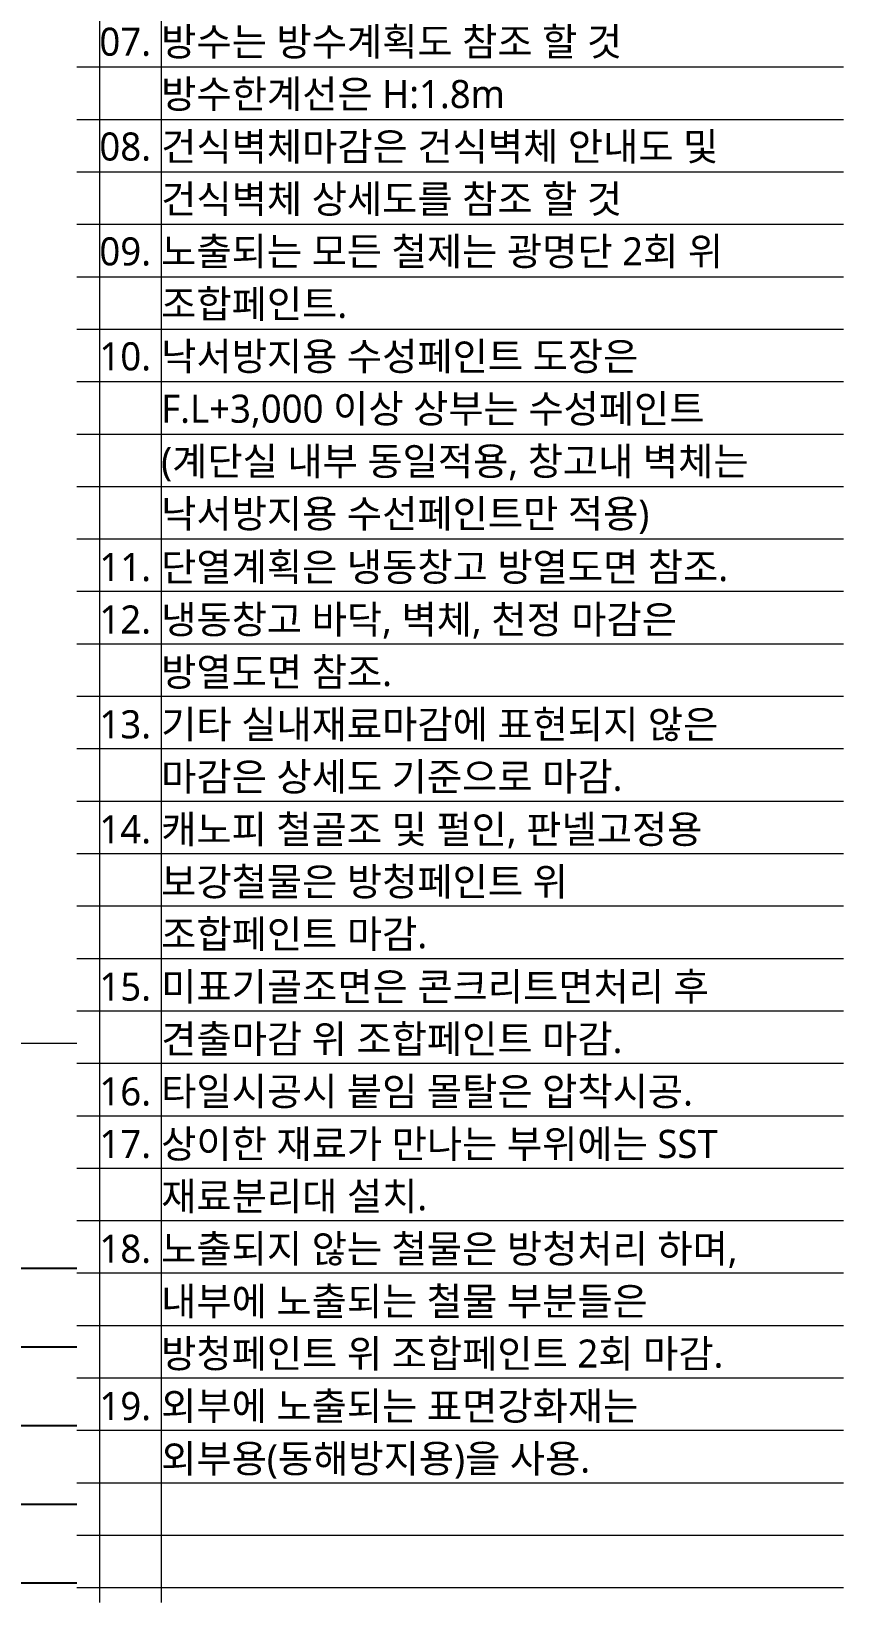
# Model space of a CAD drawing. Header units: millimetres. Extents: x 38 to 24868, y -11128 to 6117.
# Drawn here: x 7345 to 8068, y -8385 to -6986 of the extents above; entities that cross this region are included whole.
import ezdxf
from ezdxf.enums import TextEntityAlignment as Align

# ---------------------------------------------------------------- set-up
doc = ezdxf.new("R2010")
doc.units = ezdxf.units.MM
doc.layers.add('A-XXXX-NPLT', color=144, linetype='CONTINUOUS', lineweight=15, plot=False)
for name, color, linetype, lineweight in [('A-XXXX-TABL', 7, 'CONTINUOUS', 25), ('A-XXXX-TXT1', 3, 'CONTINUOUS', 25), ('A-XXXX-TXT2', 3, 'CONTINUOUS', 25)]:
    doc.layers.add(name, color=color, linetype=linetype, lineweight=lineweight)
doc.styles.add('맑은 고딕', font='malgun.ttf')

# ---------------------------------------------------------------- blocks, each defined once
blk = doc.blocks.new('table')
at = {"layer": 'A-XXXX-TABL'}
for p, q in [((104.5, -1345), (3778.25, -1345)), ((3515.75, -1380), (3778.25, -1380)), ((3153.25, -1415), (3778.25, -1415)), ((3515.75, -1450), (3778.25, -1450)), ((104.5, -1485), (3778.25, -1485))]:
    blk.add_line(p, q, dxfattribs=at)
blk = doc.blocks.new('NOTE')
at = {"layer": 'A-XXXX-NPLT'}
for p, q in [((1010649.8, 179732.7), (1010649.8, 175412.7)), ((1010759.8, 179732.7), (1010759.8, 175412.7)), ((1010609.8, 178146.1), (1011974.8, 178146.1)), ((1010609.8, 178052.7), (1011974.8, 178052.7)), ((1010609.8, 177959.4), (1011974.8, 177959.4)), ((1010609.8, 177866.1), (1011974.8, 177866.1)), ((1010609.8, 177772.7), (1011974.8, 177772.7)), ((1010609.8, 177679.4), (1011974.8, 177679.4)), ((1010609.8, 177586.1), (1011974.8, 177586.1)), ((1010609.8, 177492.7), (1011974.8, 177492.7)), ((1010609.8, 177399.4), (1011974.8, 177399.4)), ((1010609.8, 177306.1), (1011974.8, 177306.1)), ((1010609.8, 177212.7), (1011974.8, 177212.7)), ((1010609.8, 177119.4), (1011974.8, 177119.4)), ((1010609.8, 177026.1), (1011974.8, 177026.1)), ((1010609.8, 176932.7), (1011974.8, 176932.7)), ((1010609.8, 176839.4), (1011974.8, 176839.4)), ((1010609.8, 176746.1), (1011974.8, 176746.1)), ((1010609.8, 176652.7), (1011974.8, 176652.7)), ((1010609.8, 176559.4), (1011974.8, 176559.4)), ((1010609.8, 176466.1), (1011974.8, 176466.1)), ((1010609.8, 176372.7), (1011974.8, 176372.7)), ((1010609.8, 176279.4), (1011974.8, 176279.4)), ((1010609.8, 176186.1), (1011974.8, 176186.1)), ((1010609.8, 176092.7), (1011974.8, 176092.7)), ((1010609.8, 175999.4), (1011974.8, 175999.4)), ((1010609.8, 175906.1), (1011974.8, 175906.1)), ((1010609.8, 175812.7), (1011974.8, 175812.7)), ((1010609.8, 175719.4), (1011974.8, 175719.4)), ((1010609.8, 175626.1), (1011974.8, 175626.1)), ((1010609.8, 175532.7), (1011974.8, 175532.7)), ((1010609.8, 175439.4), (1011974.8, 175439.4))]:
    blk.add_line(p, q, dxfattribs=at)
blk = doc.blocks.new('NOTE-01')
at = {"layer": 'A-XXXX-TXT2', "style": '맑은 고딕'}
for s, p in [('07.', (7576.5, 4341.4)), ('방수는 방수계획도 참조 할 것', (7631.5, 4341.4)), ('방수한계선은 H:1.8m', (7631.5, 4294.8)), ('08.', (7576.5, 4248.1)), ('건식벽체마감은 건식벽체 안내도 및', (7631.5, 4248.1)), ('건식벽체 상세도를 참조 할 것', (7631.5, 4201.4)), ('09.', (7576.5, 4154.8)), ('노출되는 모든 철제는 광명단 2회 위', (7631.5, 4154.8)), ('조합페인트.', (7631.5, 4108.1)), ('10.', (7576.5, 4061.4)), ('낙서방지용 수성페인트 도장은', (7631.5, 4061.4)), ('F.L+3,000 이상 상부는 수성페인트', (7631.5, 4014.8)), ('(계단실 내부 동일적용, 창고내 벽체는', (7631.5, 3968.1)), ('낙서방지용 수선페인트만 적용)', (7631.5, 3921.4)), ('단열계획은 냉동창고 방열도면 참조.', (7631.5, 3873.9)), ('11.', (7576.5, 3873.9)), ('12.', (7576.5, 3827.2)), ('냉동창고 바닥, 벽체, 천정 마감은', (7631.5, 3827.2)), ('방열도면 참조.', (7631.5, 3780.5)), ('기타 실내재료마감에 표현되지 않은', (7631.5, 3733.9)), ('13.', (7576.5, 3733.9)), ('마감은 상세도 기준으로 마감.', (7631.5, 3687.2)), ('14.', (7576.5, 3640.5)), ('캐노피 철골조 및 펄인, 판넬고정용', (7631.5, 3640.5)), ('보강철물은 방청페인트 위', (7631.5, 3593.9)), ('조합페인트 마감.', (7631.5, 3547.2)), ('15.', (7576.5, 3500.5)), ('미표기골조면은 콘크리트면처리 후', (7631.5, 3500.5)), ('견출마감 위 조합페인트 마감.', (7631.5, 3453.9)), ('16.', (7576.5, 3407.2)), ('타일시공시 붙임 몰탈은 압착시공.', (7631.5, 3407.2)), ('17.', (7576.5, 3360.5)), ('상이한 재료가 만나는 부위에는 SST', (7631.5, 3360.5)), ('재료분리대 설치.', (7631.5, 3313.9)), ('18.', (7576.5, 3267.2)), ('노출되지 않는 철물은 방청처리 하며,', (7631.5, 3267.2)), ('내부에 노출되는 철물 부분들은', (7631.5, 3220.5)), ('방청페인트 위 조합페인트 2회 마감. ', (7631.5, 3173.9)), ('19.', (7576.5, 3127.2)), ('외부에 노출되는 표면강화재는', (7631.5, 3127.2)), ('외부용(동해방지용)을 사용.', (7631.5, 3080.5))]:
    blk.add_text(s, height=25, dxfattribs=at).set_placement(p, align=Align.MIDDLE_LEFT)

msp = doc.modelspace()

# ---------------------------------------------------------------- linework, layer by layer
at = {"layer": 'A-XXXX-NPLT'}
msp.add_line((385.6, -7886.8), (7385.6, -7886.8), dxfattribs=at)

# ---------------------------------------------------------------- block references
at = {"layer": 'A-XXXX-TABL', "xscale": 2, "yscale": 2, "zscale": 2}
msp.add_blockref('table', (-170.9, -5396.8), dxfattribs=at)
at = {"layer": 'A-XXXX-TXT1', "xscale": 0.5, "yscale": 0.5, "zscale": 0.5}
msp.add_blockref('NOTE', (-497919.3, -96090.9), dxfattribs=at)
at = {"layer": 'A-XXXX-TXT2'}
msp.add_blockref('NOTE-01', (-170.9, -11336.8), dxfattribs=at)

doc.saveas('drawing.dxf')
